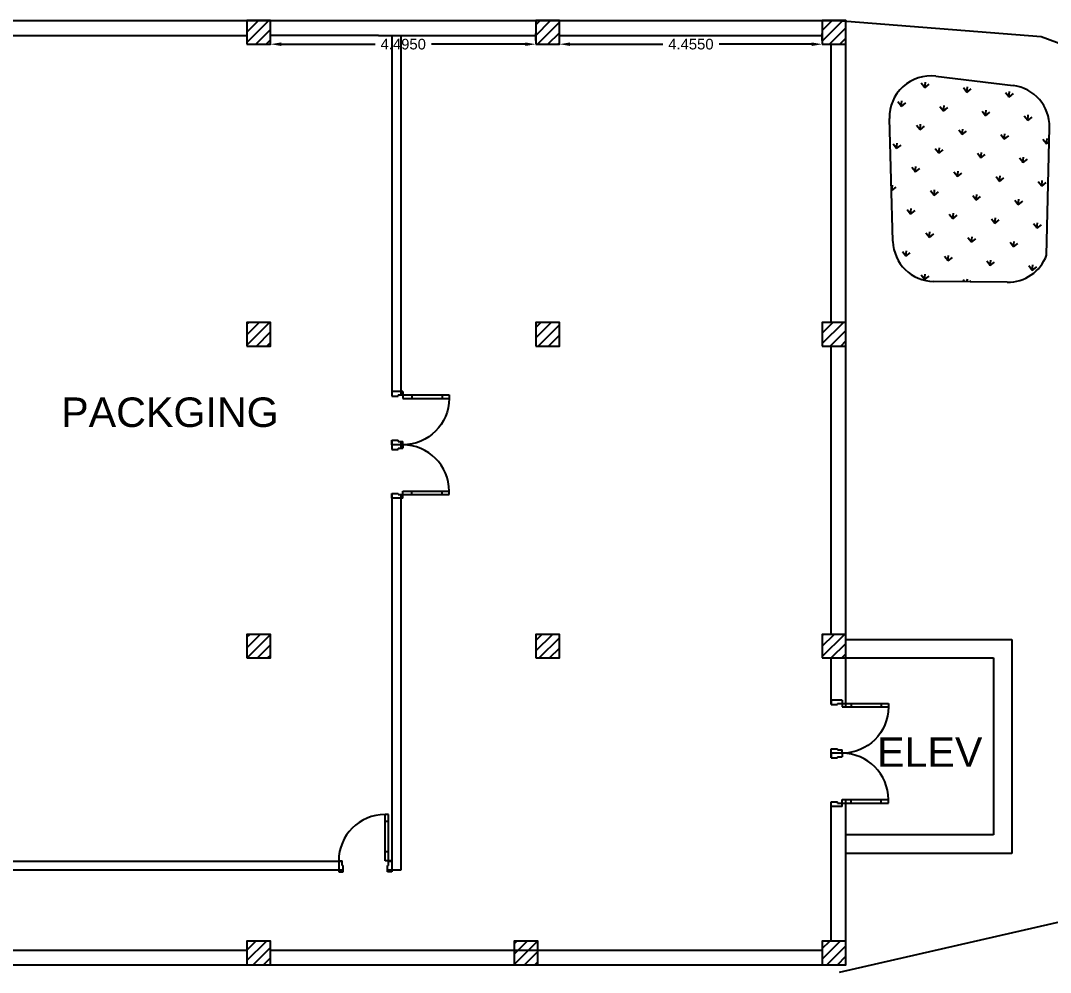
# Model space of a CAD drawing. Header units: metres. Extents: x 90.7 to 164.5, y 40.1 to 56.3.
# Drawn here: x 138.26 to 155.72, y 40.12 to 56.24 of the extents above; entities that cross this region are included whole.
import ezdxf

# ---------------------------------------------------------------- set-up
doc = ezdxf.new("R2010")
doc.units = ezdxf.units.M
doc.header["$MEASUREMENT"] = 0
for name, color, linetype in [('A-Col', 2, 'Continuous'), ('A-wall', 5, 'Continuous'), ('GATE', 42, 'Continuous'), ('Hatch-Green', 3, 'Continuous'), ('Side Walk', 95, 'Continuous')]:
    doc.layers.add(name, color=color, linetype=linetype)
doc.styles.get("Standard").update_dxf_attribs({"font": 'arial.ttf'})
doc.dimstyles.get("Standard").update_dxf_attribs({"dimtxt": 2.5, "dimasz": 2.5, "dimexe": 1.25, "dimexo": 0.625, "dimgap": 0.1, "dimtad": 1, "dimtxsty": 'Standard', "dimcen": 2.5, "dimclrd": 1, "dimclrt": 1, "dimazin": 3, "dimtfac": 1, "dimtmove": 0, "dimatfit": 3})
pattern_1 = [(83.620322, (-1168.81576, -1821.8714), (-0.317071413, 0.396899694), [0.09525, -0.62317]), (38.620322, (-1168.81576, -1821.8714), (-0.31707163, 0.39689996), [0.09525, -0.41275]), (128.620322, (-1168.81576, -1821.8714), (-0.39689996, -0.31707163), [0.09525, -0.41275])]

# ---------------------------------------------------------------- blocks, each defined once
blk = doc.blocks.new('*D13')
at = {"layer": 'Defpoints', "color": 0, "transparency": 16777216}
for p in [(147.395, 55.844), (147.395, 55.844), (151.85, 55.844)]:
    blk.add_point(p, dxfattribs=at)
at = {"layer": 'GATE', "color": 0, "lineweight": -2, "transparency": 16777216}
for p, q in [((147.395, 55.907), (147.395, 56.024)), ((151.85, 55.907), (151.85, 56.024))]:
    blk.add_line(p, q, dxfattribs=at)
at = {"layer": 'GATE', "color": 1, "lineweight": -2, "transparency": 16777216}
for p, q in [((147.575, 55.844), (149.146, 55.844)), ((151.67, 55.844), (150.1, 55.844))]:
    blk.add_line(p, q, dxfattribs=at)
at = {"layer": 'GATE', "color": 1, "transparency": 16777216}
for points in [[(147.575, 55.874), (147.575, 55.814), (147.395, 55.844)], [(151.67, 55.874), (151.67, 55.814), (151.85, 55.844)]]:
    blk.add_solid(points, dxfattribs=at)
at = {"layer": 'GATE', "color": 1, "transparency": 16777216, "insert": (149.623, 55.844), "char_height": 0.18, "attachment_point": 5}
blk.add_mtext('\\A1;4.4550', dxfattribs=at)
blk = doc.blocks.new('*D14')
at = {"layer": 'Defpoints', "color": 0, "transparency": 16777216}
for p in [(142.5, 55.844), (142.5, 55.844), (146.995, 55.844)]:
    blk.add_point(p, dxfattribs=at)
at = {"layer": 'GATE', "color": 0, "lineweight": -2, "transparency": 16777216}
for p, q in [((142.5, 55.907), (142.5, 56.024)), ((146.995, 55.907), (146.995, 56.024))]:
    blk.add_line(p, q, dxfattribs=at)
at = {"layer": 'GATE', "color": 1, "lineweight": -2, "transparency": 16777216}
for p, q in [((142.68, 55.844), (144.271, 55.844)), ((146.815, 55.844), (145.225, 55.844))]:
    blk.add_line(p, q, dxfattribs=at)
at = {"layer": 'GATE', "color": 1, "transparency": 16777216}
for points in [[(142.68, 55.874), (142.68, 55.814), (142.5, 55.844)], [(146.815, 55.874), (146.815, 55.814), (146.995, 55.844)]]:
    blk.add_solid(points, dxfattribs=at)
at = {"layer": 'GATE', "color": 1, "transparency": 16777216, "insert": (144.748, 55.844), "char_height": 0.18, "attachment_point": 5}
blk.add_mtext('\\A1;4.4950', dxfattribs=at)
blk = doc.blocks.new('h')
for p, q in [((837.287, 201.764), (837.287, 202.55)), ((837.346, 202.55), (837.287, 202.55)), ((837.346, 201.764), (837.346, 202.55)), ((837.346, 202.429), (837.287, 202.429)), ((837.346, 201.918), (837.287, 201.918)), ((836.502, 201.764), (836.502, 201.58)), ((836.502, 201.764), (836.56, 201.764)), ((836.56, 201.688), (836.56, 201.764)), ((837.346, 201.764), (837.287, 201.764)), ((837.346, 201.688), (837.346, 201.764)), ((837.404, 201.764), (837.346, 201.764)), ((837.404, 201.764), (837.404, 201.58)), ((836.502, 201.58), (836.579, 201.58)), ((836.56, 201.688), (836.579, 201.688)), ((836.579, 201.58), (836.579, 201.688)), ((837.327, 201.58), (837.327, 201.688)), ((837.346, 201.688), (837.327, 201.688)), ((837.404, 201.58), (837.327, 201.58))]:
    blk.add_line(p, q)
blk.add_arc((837.287, 201.764), 0.785, 90, 180)
blk = doc.blocks.new('jl')
at = {"xscale": -1}
blk.add_blockref('h', (1673.004, 0), dxfattribs=at)
blk.add_blockref('h', (0, 0))

msp = doc.modelspace()

# ---------------------------------------------------------------- hatches: boundary and pattern name
at = {"layer": 'A-wall'}
h = msp.add_hatch(dxfattribs=at)
h.set_pattern_fill('ANSI31', color=6)
h.set_pattern_definition([(45, (12340.24135, -5802.48976), (-0.0883883476, 0.0883883476), [])])
h.paths.add_polyline_path([(122.145, 56.244), (121.745, 56.244), (121.745, 55.844), (122.145, 55.844)])
h.paths.add_polyline_path([(127.195, 56.244), (126.795, 56.244), (126.795, 56.178), (126.797, 56.178), (126.797, 55.994), (126.795, 55.844), (127.195, 55.844)])
h.paths.add_polyline_path([(132.245, 56.244), (131.845, 56.244), (131.845, 55.844), (132.245, 55.844)])
h.paths.add_polyline_path([(137.295, 56.244), (136.895, 56.244), (136.895, 55.844), (137.295, 55.844)])
h.paths.add_polyline_path([(142.5, 56.244), (142.1, 56.244), (142.1, 55.844), (142.5, 55.844), (142.5, 55.994)])
h.paths.add_polyline_path([(147.395, 56.244), (146.995, 56.244), (146.995, 55.844), (147.395, 55.844)])
h.paths.add_polyline_path([(152.25, 56.244), (151.85, 56.244), (151.85, 55.844), (152.25, 55.844)])
h.paths.add_polyline_path([(152.25, 51.129), (151.85, 51.129), (151.85, 50.729), (152.25, 50.729)])
h.paths.add_polyline_path([(147.395, 51.129), (146.995, 51.129), (146.995, 50.729), (147.395, 50.729)])
h.paths.add_polyline_path([(142.5, 51.129), (142.1, 51.129), (142.1, 50.729), (142.5, 50.729)])
h.paths.add_polyline_path([(136.902, 51.129), (136.502, 51.129), (136.502, 50.729), (136.902, 50.729)])
h.paths.add_polyline_path([(132.245, 51.129), (131.845, 51.129), (131.845, 50.729), (132.245, 50.729)])
h.paths.add_polyline_path([(136.902, 45.844), (136.502, 45.844), (136.502, 45.444), (136.902, 45.444)])
h.paths.add_polyline_path([(142.5, 45.844), (142.1, 45.844), (142.1, 45.444), (142.5, 45.444)])
h.paths.add_polyline_path([(147.395, 45.844), (146.995, 45.844), (146.995, 45.444), (147.395, 45.444)])
h.paths.add_polyline_path([(152.25, 45.844), (151.85, 45.844), (151.85, 45.444), (152.25, 45.444)])
h.paths.add_polyline_path([(152.25, 40.644), (151.85, 40.644), (151.85, 40.244), (152.25, 40.244)])
h.paths.add_polyline_path([(147.03, 40.644), (146.63, 40.644), (146.63, 40.244), (147.03, 40.244)])
h.paths.add_polyline_path([(142.5, 40.644), (142.1, 40.644), (142.1, 40.244), (142.5, 40.244)])
h.paths.add_polyline_path([(122.22, 51.129), (121.82, 51.129), (121.82, 50.729), (122.22, 50.729)])
h.paths.add_polyline_path([(127.195, 51.129), (126.795, 51.129), (126.795, 50.729), (127.195, 50.729)])
at = {"layer": 'Hatch-Green'}
h = msp.add_hatch(dxfattribs=at)
h.set_pattern_fill('GRASS', color=256, scale=0.02, angle=-6.3797, style=0)
h.set_pattern_definition(pattern_1)
h.paths.add_polyline_path([(155.699, 54.433, 0.385965), (155.083, 55.144), (153.771, 55.302, 0.458383), (152.988, 54.587), (153.047, 52.504, 0.402849), (153.739, 51.823), (154.984, 51.81, 0.318624), (155.65, 52.272)])
h = msp.add_hatch(dxfattribs=at)
h.set_pattern_fill('GRASS', color=256, scale=0.02, angle=-6.3797, style=0)
h.set_pattern_definition(pattern_1)
h.paths.add_polyline_path([(155.699, 54.433, 0.385965), (155.083, 55.144), (153.771, 55.302, 0.458383), (152.988, 54.587), (153.047, 52.504, 0.402849), (153.739, 51.823), (154.984, 51.81, 0.318624), (155.65, 52.272)])

# ---------------------------------------------------------------- linework, layer by layer
at = {"layer": 'A-Col'}
for points in [[(142.1, 55.844), (142.5, 55.844), (142.5, 56.244), (142.1, 56.244)], [(142.1, 55.844), (142.5, 55.844), (142.5, 56.244), (142.1, 56.244)], [(146.995, 55.844), (147.395, 55.844), (147.395, 56.244), (146.995, 56.244)], [(146.995, 55.844), (147.395, 55.844), (147.395, 56.244), (146.995, 56.244)], [(151.85, 55.844), (152.25, 55.844), (152.25, 56.244), (151.85, 56.244)], [(151.85, 55.844), (152.25, 55.844), (152.25, 56.244), (151.85, 56.244)], [(142.1, 50.729), (142.5, 50.729), (142.5, 51.129), (142.1, 51.129)], [(142.1, 50.729), (142.5, 50.729), (142.5, 51.129), (142.1, 51.129)], [(146.995, 50.729), (147.395, 50.729), (147.395, 51.129), (146.995, 51.129)], [(146.995, 50.729), (147.395, 50.729), (147.395, 51.129), (146.995, 51.129)], [(151.85, 50.729), (152.25, 50.729), (152.25, 51.129), (151.85, 51.129)], [(151.85, 50.729), (152.25, 50.729), (152.25, 51.129), (151.85, 51.129)], [(142.1, 45.444), (142.5, 45.444), (142.5, 45.844), (142.1, 45.844)], [(142.1, 45.444), (142.5, 45.444), (142.5, 45.844), (142.1, 45.844)], [(146.995, 45.444), (147.395, 45.444), (147.395, 45.844), (146.995, 45.844)], [(146.995, 45.444), (147.395, 45.444), (147.395, 45.844), (146.995, 45.844)], [(151.85, 45.444), (152.25, 45.444), (152.25, 45.844), (151.85, 45.844)], [(151.85, 45.444), (152.25, 45.444), (152.25, 45.844), (151.85, 45.844)], [(142.1, 40.244), (142.5, 40.244), (142.5, 40.644), (142.1, 40.644)], [(142.1, 40.244), (142.5, 40.244), (142.5, 40.644), (142.1, 40.644)], [(146.63, 40.244), (147.03, 40.244), (147.03, 40.644), (146.63, 40.644)], [(146.63, 40.244), (147.03, 40.244), (147.03, 40.644), (146.63, 40.644)], [(151.85, 40.244), (152.25, 40.244), (152.25, 40.644), (151.85, 40.644)], [(151.85, 40.244), (152.25, 40.244), (152.25, 40.644), (151.85, 40.644)]]:
    msp.add_lwpolyline(points, close=True, dxfattribs=at)
at = {"layer": 'A-wall'}
for p, q in [((132.245, 56.244), (144.33, 56.244)), ((142.65, 56.244), (144.33, 56.244)), ((144.33, 56.244), (148.47, 56.244)), ((145.15, 56.244), (148.47, 56.244)), ((148.47, 56.244), (152.25, 56.244)), ((150.94, 56.244), (152.25, 56.244)), ((152.25, 50.434), (152.25, 56.244)), ((152.25, 48.858), (152.25, 56.244)), ((137.295, 55.994), (142.1, 55.994)), ((137.295, 55.994), (142.1, 55.994)), ((144.33, 55.994), (142.5, 55.994)), ((144.33, 55.994), (142.5, 55.994)), ((144.33, 55.994), (146.995, 55.994)), ((144.557, 55.971), (144.557, 49.881)), ((144.707, 55.971), (144.707, 49.899)), ((145.15, 55.994), (146, 55.994)), ((147.395, 55.994), (148.47, 55.994)), ((147.395, 55.994), (148.47, 55.994)), ((148.32, 55.994), (148.47, 55.994)), ((148.32, 55.994), (148.47, 55.994)), ((148.47, 55.994), (151.85, 55.994)), ((150.94, 55.994), (151.85, 55.994)), ((152, 51.129), (152, 55.844)), ((152, 51.129), (152, 55.844)), ((152, 48.858), (152, 50.729)), ((152, 48.858), (152, 50.729)), ((144.557, 49.132), (144.557, 48.979)), ((144.707, 49.114), (144.707, 48.997)), ((152, 45.844), (152, 48.858)), ((152, 45.844), (152, 48.858)), ((152.25, 44.615), (152.25, 48.858)), ((152.25, 45.757), (152.25, 48.858)), ((144.557, 48.23), (144.557, 41.997)), ((144.707, 48.212), (144.707, 41.847)), ((152.25, 45.757), (155.064, 45.757)), ((155.064, 45.757), (155.064, 42.944)), ((152, 44.655), (152, 45.444)), ((152, 44.655), (152, 45.444)), ((152.25, 45.444), (154.75, 45.444)), ((154.75, 45.444), (154.75, 42.944)), ((152, 43.753), (152, 43.906)), ((152, 43.753), (152, 43.906)), ((152.25, 43.827), (152.25, 43.832)), ((152, 40.644), (152, 43.004)), ((152, 40.644), (152, 43.004)), ((152.25, 40.244), (152.25, 43.044)), ((154.75, 42.944), (154.75, 42.444)), ((155.064, 42.944), (155.064, 42.131)), ((154.75, 42.444), (152.25, 42.444)), ((152.25, 40.244), (152.25, 42.131)), ((155.064, 42.131), (152.25, 42.131)), ((143.713, 41.997), (136.707, 41.997)), ((144.557, 41.997), (144.499, 41.997)), ((143.732, 41.847), (136.707, 41.847)), ((144.707, 41.847), (144.48, 41.847)), ((136.902, 40.494), (142.1, 40.494)), ((136.902, 40.494), (142.1, 40.494)), ((142.5, 40.494), (146.63, 40.494)), ((142.5, 40.494), (151.85, 40.494)), ((147.03, 40.244), (147.03, 40.494)), ((147.03, 40.244), (147.03, 40.494)), ((136.902, 40.244), (142.1, 40.244)), ((136.902, 40.244), (142.1, 40.244)), ((142.13, 40.244), (147.03, 40.244)), ((142.13, 40.244), (151.85, 40.244)), ((151.88, 40.244), (152.25, 40.244)), ((151.88, 40.244), (152, 40.244)), ((151.88, 40.244), (152.25, 40.244)), ((151.88, 40.244), (152, 40.244))]:
    msp.add_line(p, q, dxfattribs=at)
at = {"layer": 'Hatch-Green'}
for p, q in [((153.771, 55.302), (155.083, 55.144)), ((153.771, 55.302), (155.083, 55.144)), ((153.047, 52.504), (152.988, 54.587)), ((153.047, 52.504), (152.988, 54.587)), ((155.65, 52.272), (155.699, 54.433)), ((155.65, 52.272), (155.699, 54.433)), ((154.984, 51.81), (153.739, 51.823)), ((154.984, 51.81), (153.739, 51.823))]:
    msp.add_line(p, q, dxfattribs=at)
for centre, start, end in [((153.687, 54.607), 83.1246, 181.6282), ((153.687, 54.607), 83.1246, 181.6282), ((154.999, 54.449), 358.7052, 83.1246), ((154.999, 54.449), 358.7052, 83.1246), ((153.746, 52.523), 181.6282, 269.3962), ((153.746, 52.523), 181.6282, 269.3962), ((154.992, 52.51), 269.3962, 340.0886), ((154.992, 52.51), 269.3962, 340.0886)]:
    msp.add_arc(centre, 0.7, start, end, dxfattribs=at)
at = {"layer": 'Side Walk'}
msp.add_line((159.164, 41.725), (152.138, 40.115), dxfattribs=at)
msp.add_line((159.164, 41.725), (152.138, 40.115), dxfattribs=at)
msp.add_lwpolyline([(159.169, 54.636), (155.556, 55.968), (152.05, 56.244)], dxfattribs=at)
msp.add_lwpolyline([(159.169, 54.636), (155.556, 55.968), (152.05, 56.244)], dxfattribs=at)

# ---------------------------------------------------------------- block references
at = {"rotation": 270}
for p in [(-57.023, 885.558), (-49.58, 880.331)]:
    msp.add_blockref('jl', p, dxfattribs=at)
msp.add_blockref('h', (-692.847, -159.759))

# ---------------------------------------------------------------- texts
at = {"layer": 'A-wall', "color": 240, "true_color": 0xed1f24, "char_height": 0.5, "attachment_point": 1}
for s, insert in [('PACKGING', (138.952, 49.858)), ('ELEV', (152.777, 44.1))]:
    msp.add_mtext_dynamic_manual_height_columns(s, width=1.57598, gutter_width=1, heights=[0.2], dxfattribs=dict(at, insert=insert))

# ---------------------------------------------------------------- dimensions: what is measured, and where the dimension line sits
at = {"layer": 'GATE'}
for base, p1, p2, picture, middle in [((142.500367671, 55.84408789), (146.995367671, 55.84408789), (142.500367671, 55.84408789), '*D14', (144.747867671, 55.84408789)), ((147.395367671, 55.84408789), (151.850367671, 55.84408789), (147.395367671, 55.84408789), '*D13', (149.622867671, 55.84408789))]:
    dim = msp.add_linear_dim(base=base, p1=p1, p2=p2, dimstyle='Standard', dxfattribs=at)
    dim.commit()
    dim.dimension.update_dxf_attribs({"geometry": picture, "text_midpoint": middle})

doc.saveas('drawing.dxf')
